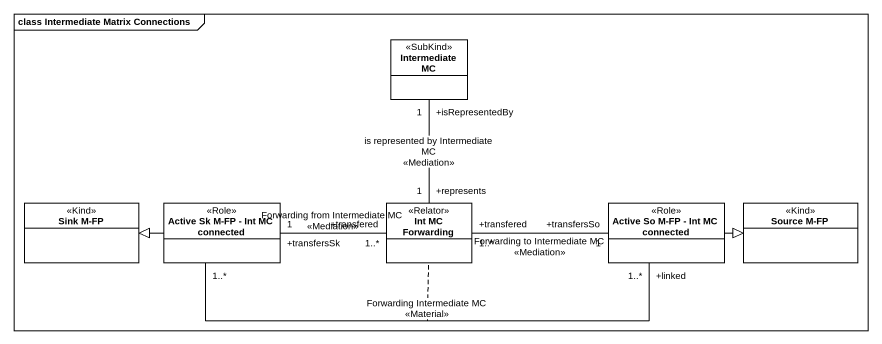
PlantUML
@startuml
mainframe class Intermediate Matrix Connections
hide circle
hide empty members
class "Intermediate MC" as Intermediate_MC <<SubKind>>
class "Sink M-FP" as Sink_M_FP <<Kind>>
class "Active Sk M-FP - Int MC connected" as Active_Sk_M_FP_Int_MC <<Role>>
class "Int MC Forwarding" as Int_MC_Forwarding <<Relator>>
class "Active So M-FP - Int MC connected" as Active_So_M_FP_Int_MC <<Role>>
class "Source M-FP" as Source_M_FP <<Kind>>
Active_Sk_M_FP_Int_MC -left-|> Sink_M_FP
Active_Sk_M_FP_Int_MC "1..*" -right- "+linked\n1..*" Active_So_M_FP_Int_MC : Forwarding Intermediate MC\n<<Material>>
(Active_Sk_M_FP_Int_MC, Active_So_M_FP_Int_MC) .. Int_MC_Forwarding
Int_MC_Forwarding "+represents\n1" -up- "+isRepresentedBy\n1" Intermediate_MC : is represented by Intermediate MC\n<<Mediation>>
Int_MC_Forwarding "+transfered\n1..*" -left- "+transfersSk\n1" Active_Sk_M_FP_Int_MC : Forwarding from Intermediate MC\n<<Mediation>>
Int_MC_Forwarding "+transfered\n1..*" -right- "+transfersSo\n1" Active_So_M_FP_Int_MC : Forwarding to Intermediate MC\n<<Mediation>>
Active_So_M_FP_Int_MC -right-|> Source_M_FP
@enduml
